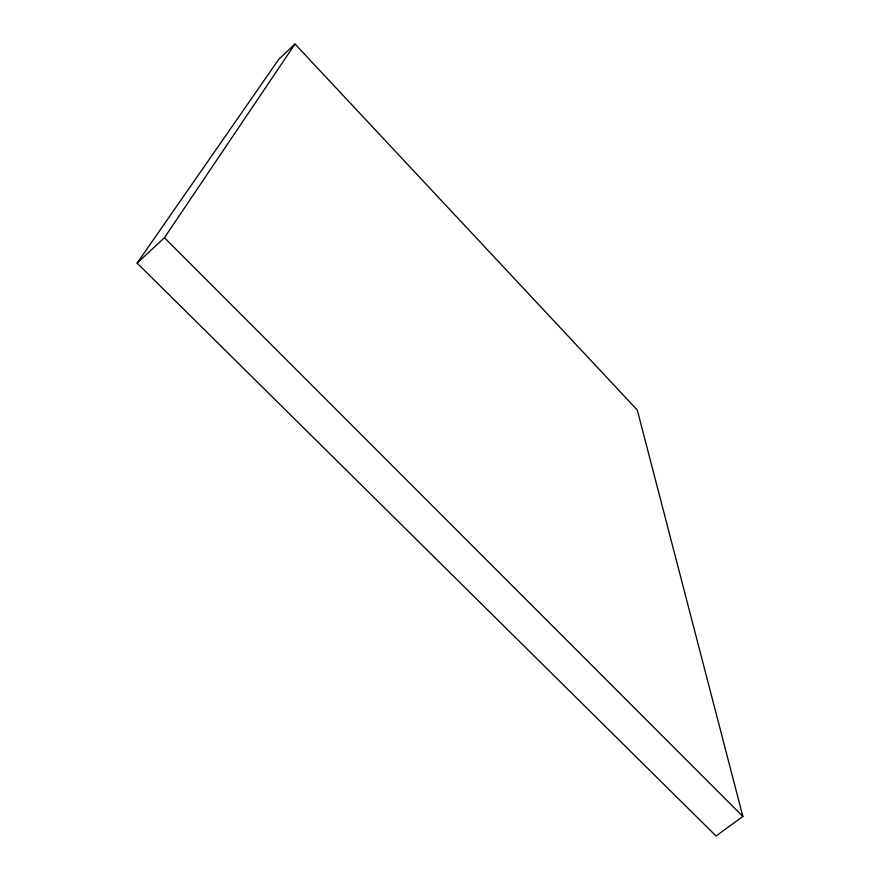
<?xml version="1.0" encoding="UTF-8"?>
<svg xmlns="http://www.w3.org/2000/svg" width="880" height="880" viewBox="0 0 880 880"><rect width="100%" height="100%" fill="white"/><g stroke="black" fill="none" stroke-linecap="round" stroke-linejoin="round"><path stroke-width="1.32" d="M137.126 263.131L164.417 237.754L294.998 44L637.296 410.058L742.874 816.431L716.056 836L137.126 263.131L278.784 59.301L294.998 44M164.417 237.754L742.874 816.431"/></g></svg>
